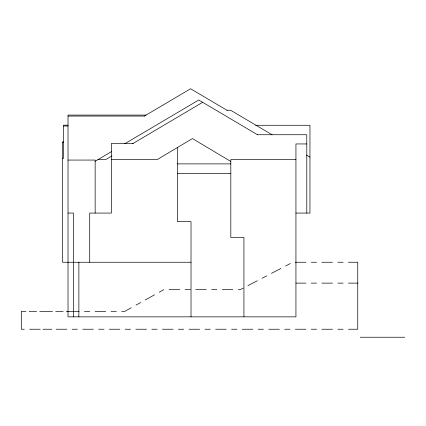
<?xml version="1.0" encoding="UTF-8"?>
<svg xmlns="http://www.w3.org/2000/svg" width="426" height="426" viewBox="0 0 426 426"><rect width="100%" height="100%" fill="white"/><g stroke="black" fill="none" stroke-linecap="round" stroke-linejoin="round"><path stroke-width="0.64" d="M144.371 116.09L190.598 88.757L227.186 110.393M95.147 161.278L111.75 151.459M124.669 143.818L198.761 100.004L257.528 134.754M112.027 155.905L106.33 159.276L97.884 159.659M132.55 143.77L202.659 102.309M131.336 307.716L124.658 311.427L121.666 311.427M135.979 305.138L140.628 302.556M145.271 299.973L154.563 294.813M159.212 292.231L163.856 289.648M243.198 288.114L240.765 289.382L238.193 289.382M247.911 285.654L257.331 280.739M262.043 278.279L266.756 275.824M271.469 273.364L280.894 268.449M285.606 265.989L290.314 263.529M226.941 110.249L230.642 110.249L272.054 134.738M146.081 115.079L68.016 115.079L68.016 316.853L295.937 316.853L295.937 143.951L306.789 143.951M68.016 116.069L144.414 116.069M68.016 125.191L63.549 125.191L63.549 158.36L62.59 158.36M255.653 125.271L309.958 125.271L309.958 213.069L295.937 213.069M63.549 126L68.016 126M257.485 134.733L306.789 134.733L306.789 213.069M63.549 142.05L62.59 142.05L62.59 262.251L191.018 262.251M62.59 142.183L63.549 142.183M133.162 143.408L111.431 143.408L111.431 213.069L89.721 213.069L89.721 262.251M111.431 159.59L157.194 159.59L192.435 138.578L230.817 161.465M295.937 159.59L230.817 159.574L230.817 237.49L243.933 237.49L243.933 316.853M68.016 160.064L95.147 160.064L95.147 213.069M177.456 163.888L230.817 163.888M177.456 173.611L230.817 173.611M68.016 213.069L73.442 213.069L73.442 316.853M295.319 262.251L305.948 262.251M311.262 262.251L316.577 262.251M321.891 262.251L332.52 262.251M337.834 262.251L343.148 262.251M348.463 262.251L357.755 262.251L357.755 329.234L348.463 329.234M295.979 283.125L305.948 283.125M311.262 283.125L316.577 283.125M321.891 283.125L332.52 283.125M337.834 283.125L343.148 283.125M348.463 283.125L357.755 283.125M169.101 289.382L179.729 289.382M185.049 289.382L190.363 289.382M195.678 289.382L206.306 289.382M211.621 289.382L216.935 289.382M222.25 289.382L232.878 289.382M26.002 311.427L21.3 311.427L21.3 329.234L24.266 329.234M29.101 311.427L36.631 311.427M39.73 311.427L52.579 311.427M55.673 311.427L63.208 311.427M66.302 311.427L68.293 311.427M68.522 311.427L79.151 311.427M84.465 311.427L89.779 311.427M95.094 311.427L105.723 311.427M111.037 311.427L116.351 311.427M29.58 329.234L40.209 329.234M42.93 329.234L51.834 329.234M56.157 329.234L66.786 329.234M72.1 329.234L77.415 329.234M82.729 329.234L93.358 329.234M98.672 329.234L103.987 329.234M109.301 329.234L119.93 329.234M125.249 329.234L130.564 329.234M135.878 329.234L146.507 329.234M151.821 329.234L157.135 329.234M162.45 329.234L173.078 329.234M178.393 329.234L183.707 329.234M189.022 329.234L199.65 329.234M204.965 329.234L210.284 329.234M215.599 329.234L226.227 329.234M231.542 329.234L236.856 329.234M242.17 329.234L252.799 329.234M258.113 329.234L263.428 329.234M268.742 329.234L279.371 329.234M284.685 329.234L290.005 329.234M295.319 329.234L305.948 329.234M311.262 329.234L316.577 329.234M321.891 329.234L332.52 329.234M337.834 329.234L343.148 329.234M360.188 337.243L404.7 337.243M306.518 155.123L309.958 157.151M191.018 316.853L191.018 221.664L177.456 221.664L177.456 147.508M78.869 262.251L78.869 316.853"/></g></svg>
